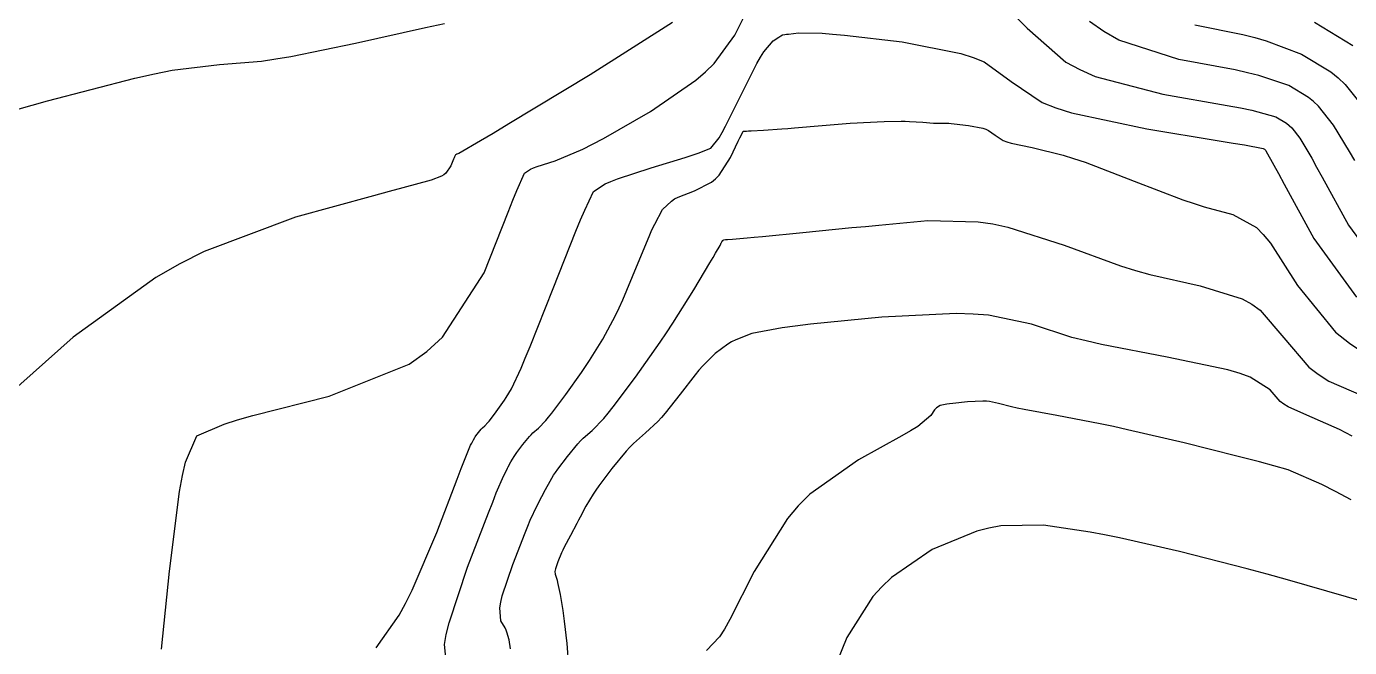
# Model space of a CAD drawing. Header units: metres. Extents: x 837475 to 838479, y 1189012 to 1191015.
# Drawn here: x 837569 to 837666.5, y 1190883.5 to 1190929.3 of the extents above; entities that cross this region are included whole.
import ezdxf

# ---------------------------------------------------------------- set-up
doc = ezdxf.new("R2010")
doc.units = ezdxf.units.M
doc.header["$LTSCALE"] = 0.3
doc.layers.add('COTAS 10', color=1, linetype='Continuous')
doc.layers.add('COTAS INT', color=252, linetype='Continuous')

msp = doc.modelspace()

# ---------------------------------------------------------------- linework, layer by layer
at = {"layer": 'COTAS 10'}
for points, elevation in [([(837666.74, 1190927.862), (837663.901, 1190929.581)], 1610), ([(837599.99, 1190882.059), (837599.832, 1190883.75), (837599.962, 1190884.492), (837600.166, 1190885.352), (837601.531, 1190889.449), (837603.068, 1190893.449), (837603.381, 1190894.249), (837603.645, 1190894.916), (837604.194, 1190896.213), (837604.414, 1190896.626), (837604.471, 1190896.735), (837604.528, 1190896.841), (837604.718, 1190897.206), (837604.964, 1190897.616), (837605.055, 1190897.751), (837605.156, 1190897.895), (837605.604, 1190898.491), (837606.092, 1190899.076), (837606.218, 1190899.213), (837606.34, 1190899.338), (837606.749, 1190899.701), (837607.292, 1190900.258), (837607.499, 1190900.506), (837607.731, 1190900.795), (837608.771, 1190902.176), (837609.918, 1190903.801), (837610.216, 1190904.244), (837610.506, 1190904.683), (837611.483, 1190906.245), (837612.427, 1190907.998), (837612.696, 1190908.559), (837612.967, 1190909.153), (837613.975, 1190911.569), (837614.894, 1190913.817), (837615.11, 1190914.305), (837615.309, 1190914.734), (837615.889, 1190915.798), (837616.537, 1190916.426), (837616.779, 1190916.581), (837617.048, 1190916.727), (837618.245, 1190917.187), (837619.488, 1190917.808), (837619.786, 1190918.056), (837620.064, 1190918.338), (837620.899, 1190919.63), (837621.471, 1190920.844), (837621.583, 1190921.077), (837621.674, 1190921.265), (837621.837, 1190921.568), (837622.083, 1190921.588), (837622.228, 1190921.597), (837622.405, 1190921.608), (837623.323, 1190921.66), (837624.675, 1190921.748), (837625.126, 1190921.782), (837625.61, 1190921.82), (837627.638, 1190921.991), (837629.704, 1190922.158), (837630.213, 1190922.194), (837630.694, 1190922.225), (837632.205, 1190922.296), (837633.455, 1190922.312), (837633.772, 1190922.308), (837634.076, 1190922.299), (837635.071, 1190922.238), (837635.85, 1190922.174), (837636.019, 1190922.164), (837636.168, 1190922.158), (837636.535, 1190922.164), (837636.967, 1190922.156), (837637.156, 1190922.141), (837637.375, 1190922.12), (837638.417, 1190921.999), (837639.473, 1190921.793), (837639.7, 1190921.719), (837639.899, 1190921.638), (837640.384, 1190921.283), (837640.985, 1190920.899), (837641.258, 1190920.8), (837641.578, 1190920.704), (837643.115, 1190920.384), (837645.386, 1190919.821), (837646.168, 1190919.572), (837647.017, 1190919.283), (837650.634, 1190917.903), (837654.213, 1190916.527), (837655.037, 1190916.24), (837655.789, 1190915.994), (837657.903, 1190915.446), (837659.631, 1190914.47), (837660.141, 1190913.954), (837660.663, 1190913.333), (837662.659, 1190910.202), (837665.459, 1190906.762), (837666.488, 1190905.945), (837667.628, 1190905.188)], 1620)]:
    msp.add_lwpolyline(points, dxfattribs=dict(at, elevation=elevation))
at = {"layer": 'COTAS INT'}
for points, elevation in [([(837640.337, 1190931.585), (837642.745, 1190929.177), (837645.586, 1190926.673), (837646.617, 1190926.115), (837647.755, 1190925.616), (837652.745, 1190924.304), (837657.479, 1190923.482), (837658.454, 1190923.293), (837659.284, 1190923.119), (837661.071, 1190922.63), (837661.85, 1190922.158), (837662.045, 1190921.996), (837662.231, 1190921.82), (837662.826, 1190921.071), (837663.703, 1190919.578), (837664.067, 1190918.933), (837664.482, 1190918.188), (837666.418, 1190914.662), (837669.067, 1190911.035)], 1616), ([(837616.617, 1190929.589), (837610.556, 1190925.735), (837604.573, 1190922.113), (837603.416, 1190921.417), (837602.476, 1190920.855), (837600.885, 1190919.933), (837600.74, 1190919.886), (837600.71, 1190919.875), (837600.685, 1190919.864), (837600.636, 1190919.832), (837600.574, 1190919.69), (837600.541, 1190919.61), (837600.502, 1190919.513), (837600.306, 1190919.015), (837599.936, 1190918.481), (837599.787, 1190918.36), (837599.618, 1190918.252), (837598.843, 1190917.959), (837596.758, 1190917.41), (837595.764, 1190917.14), (837594.589, 1190916.819), (837588.843, 1190915.231), (837582.12, 1190912.705), (837580.331, 1190911.793), (837578.572, 1190910.788), (837572.48, 1190906.388), (837567.49, 1190901.955)], 1614), ([(837578.994, 1190883.406), (837579.573, 1190889.165), (837580.32, 1190895.031), (837580.536, 1190896.209), (837580.757, 1190897.193), (837581.589, 1190899.134), (837583.608, 1190899.994), (837584.576, 1190900.296), (837585.723, 1190900.626), (837591.343, 1190902.049), (837597.217, 1190904.419), (837598.524, 1190905.346), (837599.691, 1190906.39), (837602.752, 1190911.136), (837604.518, 1190915.617), (837604.87, 1190916.493), (837605.162, 1190917.211), (837605.72, 1190918.487), (837606.168, 1190918.777), (837606.39, 1190918.872), (837606.656, 1190918.975), (837607.968, 1190919.4), (837610.015, 1190920.244), (837610.742, 1190920.609), (837611.539, 1190921.032), (837615, 1190923.036), (837618.334, 1190925.343), (837619.052, 1190925.957), (837619.68, 1190926.56), (837621.207, 1190928.646), (837622.042, 1190930.313)], 1616), ([(837666.873, 1190919.419), (837666.49, 1190920.081), (837665.317, 1190922.014), (837664.196, 1190923.424), (837663.847, 1190923.754), (837663.48, 1190924.059), (837662.014, 1190924.947), (837659.814, 1190925.678), (837658.985, 1190925.884), (837658.06, 1190926.092), (837653.926, 1190926.858), (837649.498, 1190928.292), (837648.388, 1190928.921), (837647.329, 1190929.651)], 1614), ([(837564.566, 1190922.118), (837570.585, 1190923.813), (837577.015, 1190925.483), (837578.462, 1190925.804), (837579.764, 1190926.064), (837583.262, 1190926.49), (837586.35, 1190926.747), (837587.394, 1190926.899), (837588.519, 1190927.087), (837593.262, 1190928.057), (837598.428, 1190929.209), (837599.819, 1190929.511)], 1612), ([(837594.795, 1190883.514), (837596.482, 1190885.909), (837596.963, 1190886.783), (837597.45, 1190887.75), (837599.259, 1190892.004), (837600.764, 1190895.942), (837601.06, 1190896.708), (837601.302, 1190897.335), (837601.741, 1190898.428), (837601.833, 1190898.599), (837601.857, 1190898.644), (837601.88, 1190898.688), (837601.959, 1190898.84), (837602.061, 1190899.01), (837602.099, 1190899.066), (837602.141, 1190899.126), (837602.327, 1190899.373), (837602.529, 1190899.616), (837602.582, 1190899.673), (837602.632, 1190899.725), (837602.802, 1190899.876), (837603.028, 1190900.107), (837603.114, 1190900.21), (837603.21, 1190900.33), (837603.642, 1190900.903), (837604.118, 1190901.578), (837604.242, 1190901.762), (837604.362, 1190901.945), (837604.768, 1190902.593), (837605.47, 1190904.115), (837605.777, 1190904.848), (837606.133, 1190905.716), (837607.827, 1190909.98), (837609.507, 1190914.209), (837609.856, 1190915.056), (837610.153, 1190915.762), (837610.805, 1190917.142), (837611.651, 1190917.689), (837612.071, 1190917.87), (837612.572, 1190918.063), (837615.051, 1190918.867), (837617.553, 1190919.632), (837618.068, 1190919.801), (837618.506, 1190919.951), (837619.444, 1190920.337), (837620.051, 1190921.097), (837620.28, 1190921.483), (837620.535, 1190921.945), (837621.675, 1190924.245), (837622.833, 1190926.558), (837623.1, 1190927.028), (837623.343, 1190927.424), (837624.027, 1190928.236), (837624.455, 1190928.502), (837624.538, 1190928.554), (837624.605, 1190928.596), (837624.717, 1190928.669), (837624.907, 1190928.699), (837625.023, 1190928.715), (837625.166, 1190928.733), (837625.913, 1190928.826), (837627.647, 1190928.79), (837628.413, 1190928.729), (837629.303, 1190928.644), (837633.548, 1190928.15), (837637.851, 1190927.312), (837638.778, 1190927.01), (837639.59, 1190926.678), (837641.564, 1190925.23), (837643.843, 1190923.695), (837644.847, 1190923.309), (837646.012, 1190922.94), (837651.564, 1190921.75), (837656.897, 1190920.872), (837657.923, 1190920.701), (837658.754, 1190920.561), (837660.127, 1190920.313), (837660.22, 1190920.257), (837660.243, 1190920.237), (837660.265, 1190920.216), (837660.336, 1190920.127), (837660.917, 1190919.075), (837661.26, 1190918.447), (837661.683, 1190917.673), (837663.869, 1190913.66), (837667.015, 1190909.353)], 1618), ([(837655.106, 1190929.413), (837658.642, 1190928.702), (837659.516, 1190928.475), (837660.344, 1190928.236), (837662.958, 1190927.264), (837665.11, 1190925.961), (837665.649, 1190925.513), (837666.162, 1190925.027), (837667.807, 1190922.958)], 1612), ([(837604.699, 1190883.441), (837604.589, 1190884.098), (837604.43, 1190884.664), (837604.369, 1190884.816), (837604.3, 1190884.967), (837603.986, 1190885.494), (837603.897, 1190886.443), (837603.97, 1190886.86), (837604.085, 1190887.343), (837604.851, 1190889.642), (837605.76, 1190891.974), (837605.965, 1190892.477), (837606.149, 1190892.918), (837606.646, 1190893.999), (837606.995, 1190894.652), (837607.086, 1190894.825), (837607.175, 1190894.994), (837607.477, 1190895.573), (837607.867, 1190896.222), (837608.011, 1190896.436), (837608.171, 1190896.664), (837608.881, 1190897.609), (837609.654, 1190898.535), (837609.854, 1190898.752), (837610.048, 1190898.951), (837610.695, 1190899.527), (837611.557, 1190900.409), (837611.885, 1190900.802), (837612.252, 1190901.259), (837613.901, 1190903.448), (837615.718, 1190906.024), (837616.19, 1190906.726), (837616.65, 1190907.422), (837618.199, 1190909.896), (837619.384, 1190911.882), (837619.614, 1190912.271), (837619.801, 1190912.589), (837620.123, 1190913.158), (837620.172, 1190913.269), (837620.187, 1190913.298), (837620.203, 1190913.327), (837620.266, 1190913.428), (837620.329, 1190913.51), (837620.345, 1190913.527), (837620.36, 1190913.541), (837620.408, 1190913.571), (837620.532, 1190913.588), (837620.595, 1190913.593), (837620.67, 1190913.599), (837621.044, 1190913.621), (837622.116, 1190913.712), (837622.631, 1190913.761), (837623.241, 1190913.819), (837626.231, 1190914.115), (837629.834, 1190914.468), (837630.83, 1190914.564), (837631.826, 1190914.658), (837635.418, 1190914.988), (837639.144, 1190914.907), (837640.224, 1190914.742), (837641.326, 1190914.515), (837645.479, 1190913.179), (837649.623, 1190911.661), (837650.718, 1190911.319), (837651.791, 1190911.011), (837655.479, 1190910.18), (837658.58, 1190909.224), (837659.284, 1190908.837), (837659.92, 1190908.396), (837661.657, 1190906.359), (837663.487, 1190904.188), (837664.182, 1190903.662), (837664.958, 1190903.168), (837668.44, 1190901.657)], 1622), ([(837666.691, 1190899.098), (837665.74, 1190899.589), (837663.34, 1190900.656), (837661.962, 1190901.254), (837661.655, 1190901.449), (837661.38, 1190901.657), (837660.656, 1190902.517), (837659.178, 1190903.459), (837658.428, 1190903.719), (837657.53, 1190903.979), (837653.055, 1190904.915), (837648.212, 1190905.857), (837647.082, 1190906.12), (837646.043, 1190906.385), (837643.055, 1190907.348), (837639.91, 1190908.018), (837638.773, 1190908.097), (837637.521, 1190908.131), (837632.038, 1190907.87), (837626.776, 1190907.344), (837625.663, 1190907.211), (837624.699, 1190907.083), (837622.46, 1190906.665), (837621.276, 1190906.208), (837620.977, 1190906.055), (837620.691, 1190905.891), (837619.759, 1190905.203), (837618.848, 1190904.279), (837618.574, 1190903.965), (837618.29, 1190903.626), (837617.189, 1190902.195), (837616.091, 1190900.789), (837615.81, 1190900.467), (837615.539, 1190900.173), (837614.642, 1190899.352), (837613.755, 1190898.564), (837613.49, 1190898.292), (837613.217, 1190897.995), (837612.159, 1190896.726), (837611.187, 1190895.433), (837610.967, 1190895.121), (837610.77, 1190894.828), (837610.236, 1190893.939), (837609.823, 1190893.146), (837609.701, 1190892.915), (837609.576, 1190892.679), (837609.098, 1190891.784), (837608.653, 1190890.921), (837608.548, 1190890.705), (837608.451, 1190890.498), (837608.171, 1190889.836), (837608.003, 1190889.333), (837607.978, 1190889.227), (837607.962, 1190889.136), (837607.981, 1190888.928), (837608.084, 1190888.632), (837608.121, 1190888.485), (837608.161, 1190888.31), (837608.336, 1190887.443), (837608.535, 1190886.249), (837608.59, 1190885.868), (837608.645, 1190885.465), (837608.844, 1190883.824), (837608.953, 1190882.143)], 1624), ([(837666.621, 1190894.404), (837665.466, 1190895.022), (837664.452, 1190895.544), (837661.977, 1190896.629), (837659.857, 1190897.21), (837659.069, 1190897.415), (837658.192, 1190897.639), (837654.298, 1190898.606), (837650.144, 1190899.581), (837649.104, 1190899.809), (837648.112, 1190900.02), (837644.928, 1190900.63), (837642.521, 1190901.066), (837642.02, 1190901.167), (837641.59, 1190901.259), (837640.63, 1190901.516), (837639.981, 1190901.654), (837639.747, 1190901.671), (837639.488, 1190901.678), (837638.357, 1190901.624), (837637.265, 1190901.514), (837637.032, 1190901.485), (837636.828, 1190901.457), (837636.341, 1190901.363), (837636.058, 1190901.196), (837635.983, 1190901.122), (837635.909, 1190901.036), (837635.652, 1190900.625), (837634.683, 1190899.826), (837634.16, 1190899.495), (837633.526, 1190899.116), (837630.315, 1190897.353), (837626.747, 1190894.831), (837625.888, 1190893.974), (837625.084, 1190893.048), (837622.647, 1190889.132), (837620.845, 1190885.582), (837620.442, 1190884.887), (837620.08, 1190884.318), (837619.119, 1190883.302)], 1626), ([(837677.708, 1190883.248), (837675.082, 1190884.438), (837674.062, 1190884.819), (837672.914, 1190885.221), (837667.708, 1190886.858), (837661.927, 1190888.516), (837660.416, 1190888.932), (837658.945, 1190889.33), (837653.957, 1190890.608), (837649.545, 1190891.609), (837648.436, 1190891.831), (837647.376, 1190892.029), (837643.957, 1190892.544), (837640.812, 1190892.489), (837639.925, 1190892.327), (837639.031, 1190892.101), (837635.743, 1190890.758), (837632.752, 1190888.692), (837632.045, 1190888.011), (837631.39, 1190887.282), (837629.464, 1190884.257), (837627.836, 1190880.258)], 1628)]:
    msp.add_lwpolyline(points, dxfattribs=dict(at, elevation=elevation))

doc.saveas('drawing.dxf')
